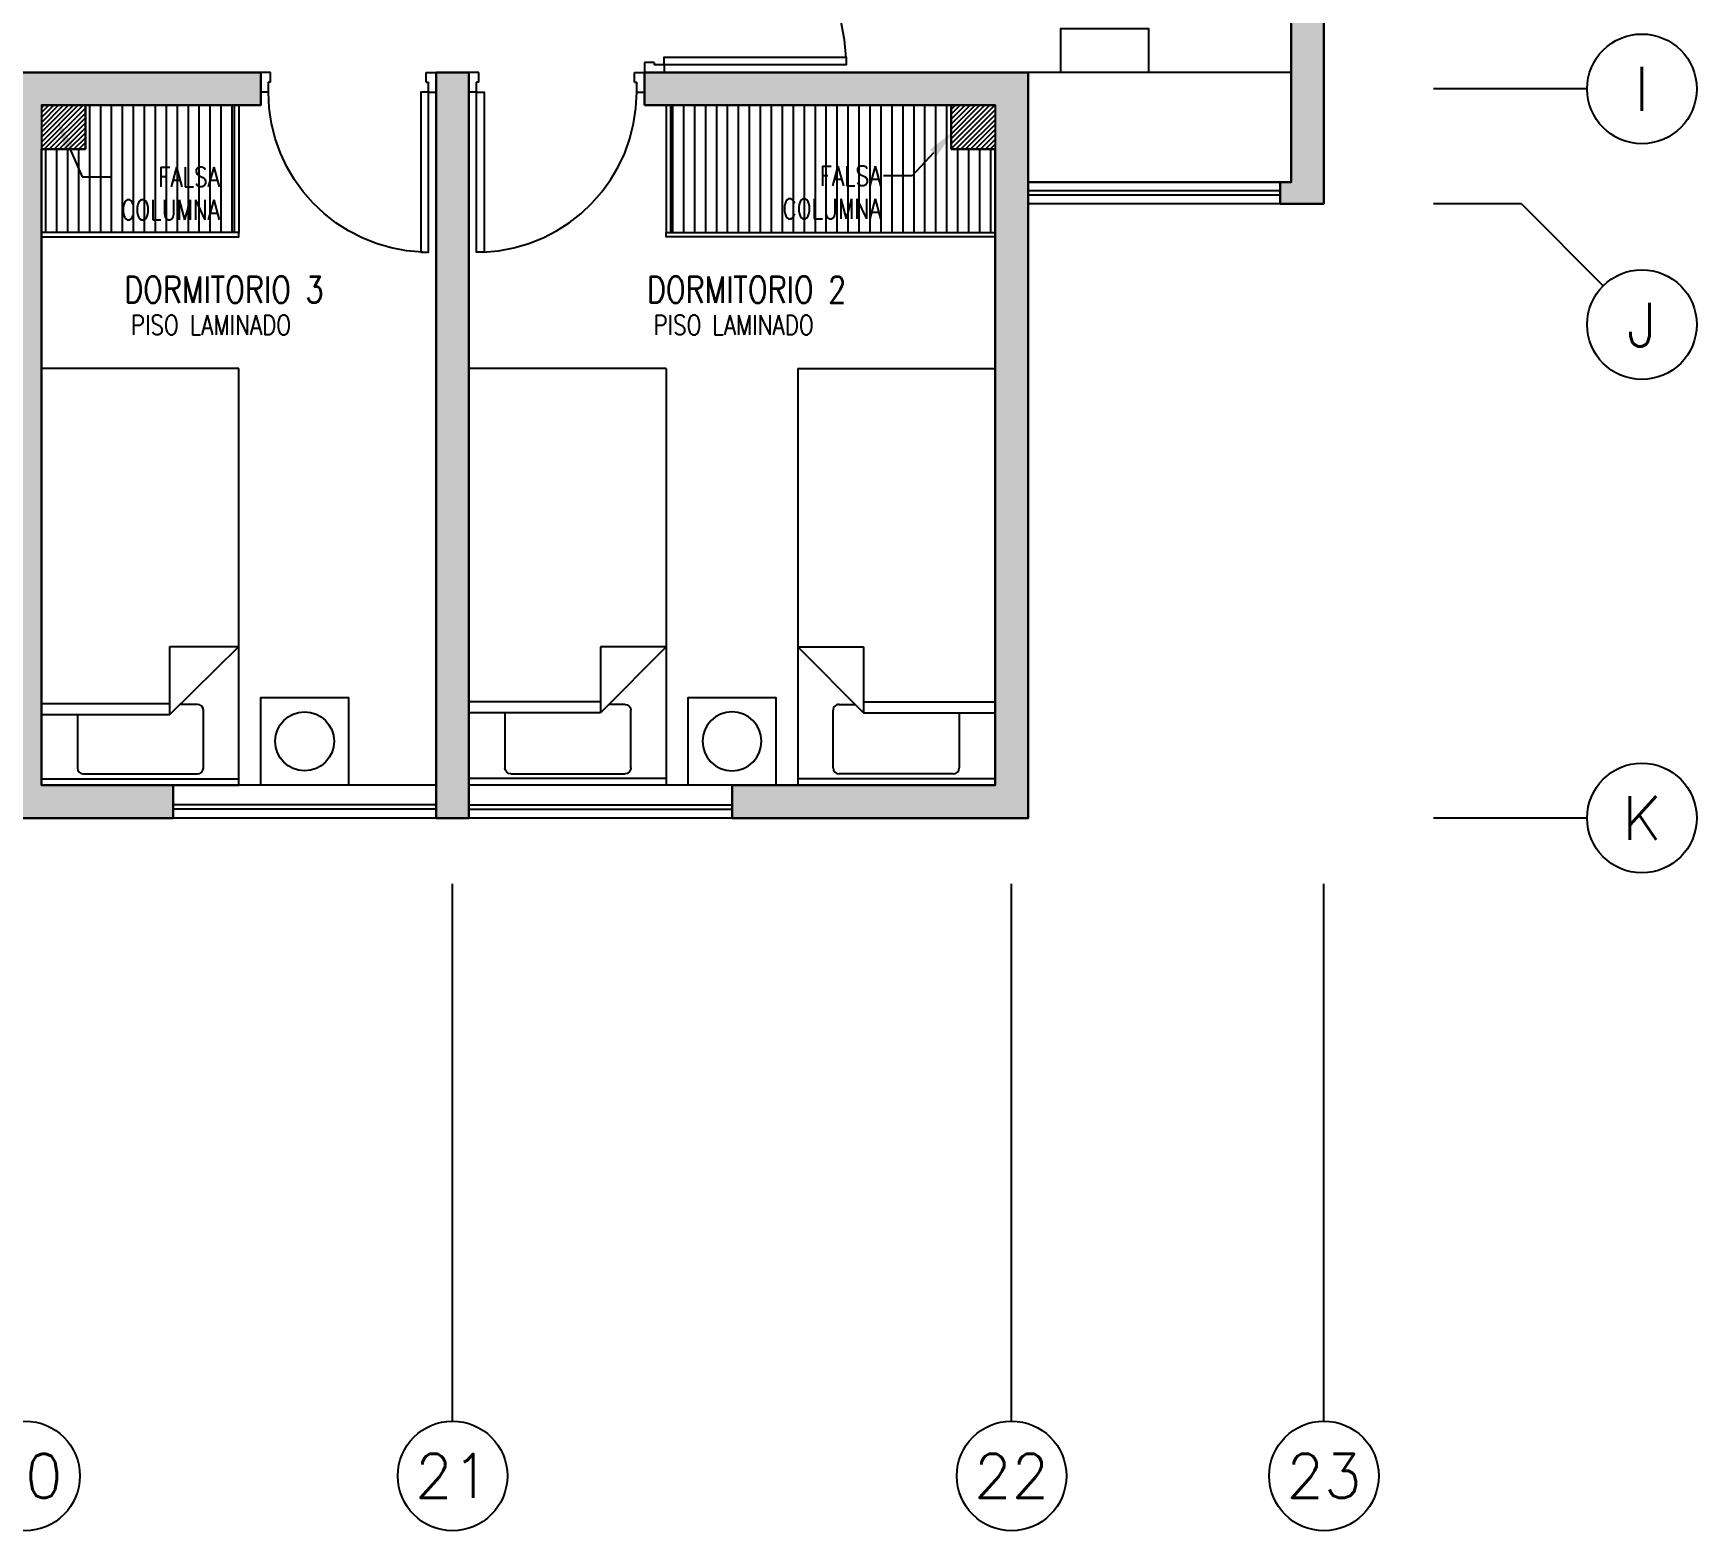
# Model space of a CAD drawing. Header units: millimetres. Extents: x -3 to 53, y -269 to 39.
# Drawn here: x 44.16 to 51.75, y -167.26 to -160.44 of the extents above; entities that cross this region are included whole.
import ezdxf
from ezdxf import colors
from ezdxf.entities.mleader import LeaderData, LeaderLine
from ezdxf.enums import TextEntityAlignment as Align
from ezdxf.math import Vec2, Vec3

# ---------------------------------------------------------------- set-up
doc = ezdxf.new("R2010")
doc.units = ezdxf.units.MM
doc.header["$LTSCALE"] = 15
for name, pattern in [('HIDDEN2', [0.1875, 0.125, -0.0625]), ('PHANTOM', [63.5, 31.75, -6.35, 6.35, -6.35, 6.35, -6.35]), ('PHANTOM2', [1.25, 0.625, -0.125, 0.125, -0.125, 0.125, -0.125])]:
    doc.linetypes.add(name, pattern=pattern)
doc.layers.get('0').update_dxf_attribs({"color": 250})
for name, color, linetype in [('A-EJES', 251, 'PHANTOM'), ('A-EST HATCH', 250, 'Continuous'), ('A-EST PLACAS', 250, 'Continuous'), ('A-EST VIGAS', 250, 'HIDDEN2'), ('A-HATCH', 250, 'Continuous'), ('A-MOBILIARIO', 250, 'Continuous'), ('A-MURO BAJO', 251, 'Continuous'), ('A-TEXTO-ACABADO PISO', 250, 'Continuous'), ('A-TEXTO-AMBIENTE', 252, 'Continuous'), ('A-TEXTO-INDICACIONES', 250, 'Continuous'), ('DLP_MOBILIARIO FIJO', 250, 'Continuous')]:
    doc.layers.add(name, color=color, linetype=linetype)
doc.layers.add('A-MUROS', color=252, linetype='Continuous', lineweight=30)
doc.styles.add('ROMANS', font='romans.shx', dxfattribs={"width": 0.8})
doc.styles.add('TXT_COTAS', font='romans.shx', dxfattribs={"width": 0.8})

# ---------------------------------------------------------------- blocks, each defined once
blk = doc.blocks.new('EST.P11')
at = {"layer": 'A-EST HATCH'}
h = blk.add_hatch(color=256, dxfattribs=at)
h.dxf.hatch_style = 1
h.paths.add_polyline_path([(41.2, 4.2), (44.05, 4.2), (44.05, 6.75), (44.2, 6.75), (44.2, 4.2), (46.95, 4.2), (46.95, 4.8), (47.1, 4.8), (47.1, 4.2), (49.9, 4.2), (49.9, 8.15), (49.85, 8.15), (49.85, 8.25), (50.05, 8.25), (50.05, 0), (49.85, 0), (49.85, 0.1), (49.9, 0.1), (49.9, 4.05), (47.1, 4.05), (47.1, 3.45), (46.95, 3.45), (46.95, 4.05), (44.2, 4.05), (44.2, 1.5), (44.05, 1.5), (44.05, 4.05), (41.1999, 4.05)])
h.paths.add_polyline_path([(46.9532, 5.55), (47.1, 5.55), (47.1, 6.75), (44.95, 6.75), (44.95, 6.6), (45.4, 6.6), (45.4, 5), (45.6, 5), (45.6, 6.6), (46.95, 6.6), (46.95, 5.55)], flags=17)
h.paths.add_polyline_path([(46.9532, 2.7), (47.1, 2.7), (47.1, 1.5), (44.95, 1.5), (44.95, 1.65), (45.4, 1.65), (45.4, 3.25), (45.6, 3.25), (45.6, 1.65), (46.95, 1.65), (46.95, 2.7)], flags=17)
h = blk.add_hatch(color=256, dxfattribs=at)
h.dxf.hatch_style = 1
h.paths.add_polyline_path([(39.55, -2.74), (39.55, 3.375), (37.9, 3.375), (37.9, 3.525), (39.7, 3.525), (39.7, 2.65), (41.2, 2.65), (41.2, 3.15), (41.35, 3.15), (41.35, 2.5), (39.7, 2.5), (39.7, -2.74)])
h.paths.add_polyline_path([(46, -2.8), (46, 0.6), (46.15, 0.6), (46.15, -2.8)])
h.paths.add_polyline_path([(46.95, 0.45), (48.55, 0.45), (48.55, -2.65), (47.35, -2.65), (47.35, -2.8), (48.7, -2.8), (48.7, 0.6), (46.95, 0.6)])
h.paths.add_polyline_path([(41.35, -0.35), (41.2, -0.35), (41.2, -2.65), (41.05, -2.65), (41.05, -2.8), (41.35, -2.8)])
h.paths.add_polyline_path([(37.9, -2.8), (38.2, -2.8), (38.2, -2.65), (38.05, -2.65), (38.05, 0.425), (37.9, 0.425)])
h.paths.add_polyline_path([(44.05, -2.8), (44.05, 0.6), (45.2, 0.6), (45.2, 0.45), (44.2, 0.45), (44.2, -2.65), (44.8, -2.65), (44.8, -2.8)])
at = {"layer": 'A-EST PLACAS'}
blk.add_lwpolyline([(50.05, 8.25), (50.05, 0), (49.85, 0), (49.85, 0.1), (49.9, 0.1), (49.9, 4.05), (47.1, 4.05), (47.1, 3.45), (46.95, 3.45), (46.95, 4.05), (44.2, 4.05), (44.2, 1.5), (44.05, 1.5), (44.05, 4.05), (41.1999, 4.05), (41.2, 4.2)], dxfattribs=at)
for points in [[(44.05, -2.8), (44.05, 0.6), (45.2, 0.6), (45.2, 0.45), (44.2, 0.45), (44.2, -2.65), (44.8, -2.65), (44.8, -2.8)], [(46, -2.8), (46, 0.6), (46.15, 0.6), (46.15, -2.8)], [(46.95, 0.45), (48.55, 0.45), (48.55, -2.65), (47.35, -2.65), (47.35, -2.8), (48.7, -2.8), (48.7, 0.6), (46.95, 0.6)]]:
    blk.add_lwpolyline(points, close=True, dxfattribs=at)
at = {"layer": 'A-EST VIGAS'}
for p, q in [((49.85, 0), (48.7, 0)), ((46, -2.8), (44.8, -2.8)), ((47.35, -2.8), (46.15, -2.8))]:
    blk.add_line(p, q, dxfattribs=at)
blk = doc.blocks.new('A$C77AB7FBD')
at = {"linetype": 'Continuous'}
for p, q in [((0, 0), (0, 1.9)), ((0.9, 1.9), (0, 1.9)), ((0.9, 0), (0.9, 1.9)), ((0.9, 1.87), (0, 1.87)), ((0.164, 1.57), (0.164, 1.8219)), ((0.1908, 1.8487), (0.7119, 1.8487)), ((0.7386, 1.8219), (0.7386, 1.5585)), ((0.6, 1.57), (0, 1.57)), ((0.6, 1.52), (0, 1.52)), ((0.6, 1.27), (0.6, 1.57)), ((0.9, 1.27), (0.6, 1.57)), ((0.7119, 1.5317), (0.6383, 1.5317)), ((0.9, 1.27), (0.6, 1.27)), ((0.9, 0), (0, 0))]:
    blk.add_line(p, q, dxfattribs=at)
for centre, start, end in [((0.1908, 1.8219), 90, 180), ((0.7119, 1.8219), 0, 90), ((0.7119, 1.5585), 270, 0)]:
    blk.add_arc(centre, 0.0267, start, end, dxfattribs=at)
blk = doc.blocks.new('A$C2EBA15F5')
blk.add_lwpolyline([(0, 0.4), (0, 0), (0.4, 0), (0.4, 0.4)], close=True)
blk.add_circle((0.2, 0.2), 0.1344)
blk = doc.blocks.new('CAMA PROYECCION')
for p, q in [((37.495, 40.6423, 0), (37.495, 38.771, 0)), ((38.3949, 40.6423, 0), (37.495, 40.6423, 0)), ((38.3949, 38.771, 0), (38.3949, 40.6423, 0)), ((38.0806, 39.3741, 0), (38.3949, 39.3741, 0)), ((38.3949, 39.3741, 0), (38.0806, 39.0644, 0)), ((38.0806, 39.0644, 0), (38.0806, 39.3741, 0)), ((38.0806, 39.1133, 0), (37.495, 39.1133, 0)), ((38.2069, 39.1106, 0), (38.1275, 39.1106, 0)), ((38.2336, 38.8203, 0), (38.2336, 39.0838, 0)), ((37.495, 39.0644, 0), (38.0806, 39.0644, 0)), ((37.659, 39.0644, 0), (37.659, 38.8203, 0)), ((37.495, 38.7423, 0), (37.495, 38.9974, 0)), ((38.3949, 38.7423, 0), (38.3949, 38.9974, 0)), ((37.6857, 38.7936, 0), (38.2069, 38.7936, 0)), ((37.495, 38.771, 0), (38.3949, 38.771, 0)), ((37.495, 38.7423, 0), (38.3949, 38.7423, 0))]:
    blk.add_line(p, q)
at = {"elevation": 0}
blk.add_lwpolyline([(38.495, 38.7423), (38.495, 39.1423), (38.895, 39.1423), (38.895, 38.7423)], close=True, dxfattribs=at)
blk.add_circle((38.695, 38.9423, 0), 0.1344)
for centre, start, end in [((38.2069, 39.0838, 0), 0, 90), ((37.6857, 38.8203, 0), 180, 270), ((38.2069, 38.8203, 0), 270, 0)]:
    blk.add_arc(centre, 0.0267, start, end)
blk = doc.blocks.new('*U141')
for p, q in [((0.01, 0.755), (0.01, 0.8)), ((0.1, 0.765), (0.055, 0.765)), ((0.055, 0.755), (0.055, 0.765)), ((0.1, 0.765), (0.1, 0.8)), ((0.055, 0.755), (0.01, 0.755)), ((0.055, 0.045), (0.01, 0.045)), ((0.01, 0.045), (0.01, 0)), ((0.055, 0.045), (0.055, 0.035)), ((0.1, 0.035), (0.055, 0.035)), ((0.1, 0.035), (0.1, 0))]:
    blk.add_line(p, q)
blk.add_lwpolyline([(0.83, 0.07), (0.83, 0.035), (0.1, 0.035), (0.1, 0.07)], close=True)
at = {"linetype": 'HIDDEN2'}
blk.add_arc((0.0996, 0.034), 0.731, 2.23015, 89.96723, dxfattribs=at)
blk = doc.blocks.new('*U140')
for p, q in [((0.01, 0.855), (0.01, 0.9)), ((0.055, 0.855), (0.01, 0.855)), ((0.1, 0.865), (0.055, 0.865)), ((0.055, 0.855), (0.055, 0.865)), ((0.1, 0.865), (0.1, 0.9)), ((0.055, 0.045), (0.01, 0.045)), ((0.01, 0.045), (0.01, 0)), ((0.055, 0.045), (0.055, 0.035)), ((0.1, 0.035), (0.055, 0.035)), ((0.1, 0.035), (0.1, 0))]:
    blk.add_line(p, q)
blk.add_lwpolyline([(0.93, 0.07), (0.93, 0.035), (0.1, 0.035), (0.1, 0.07)], close=True)
at = {"linetype": 'HIDDEN2'}
blk.add_arc((0.0995, 0.0339), 0.8311, 2.23015, 89.96723, dxfattribs=at)
blk = doc.blocks.new('Ejes_Torre G')
at = {"layer": 'A-EJES', "linetype": 'PHANTOM2', "ltscale": 0.5}
blk.add_line((50.9504, 2.8), (51.3236, 2.4268), dxfattribs=at)
for points in [[(51.2504, 3.325), (50.55, 3.325)], [(50.9504, 2.8), (50.55, 2.8)], [(51.2504, 0), (50.55, 0)], [(46.075, -2.75), (46.075, -0.3)], [(48.625, -2.75), (48.625, -0.3)], [(50.05, -2.75), (50.05, -0.3)]]:
    blk.add_lwpolyline(points, dxfattribs=at)
at = {"layer": 'A-EJES', "linetype": 'Continuous'}
for centre in [(51.5004, 3.325), (51.5004, 2.25), (51.5004, 0), (44.125, -3), (46.075, -3), (48.625, -3), (50.05, -3)]:
    blk.add_circle(centre, 0.25, dxfattribs=at)
at = {"layer": 'A-EJES', "linetype": 'Continuous', "style": 'ROMANS'}
for s, p in [('I', (51.5004, 3.325)), ('J', (51.5004, 2.25)), ('K', (51.5004, 0))]:
    blk.add_text(s, height=0.2, rotation=0, dxfattribs=at).set_placement(p, align=Align.MIDDLE_CENTER)
for s, p in [('20', (44.125, -3)), ('21', (46.075, -3)), ('22', (48.625, -3)), ('23', (50.05, -3))]:
    blk.add_text(s, height=0.2, dxfattribs=at).set_placement(p, align=Align.MIDDLE_CENTER)

msp = doc.modelspace()

# ---------------------------------------------------------------- hatches: boundary and pattern name
at = {"layer": 'A-HATCH'}
h = msp.add_hatch(dxfattribs=at)
h.set_pattern_fill('ANSI31', color=256, scale=0.005, angle=180)
h.set_pattern_definition([(225, (113.790916, -132.089295), (0.01122532, -0.01122532), [])])
h.paths.add_polyline_path([(44.2, -160.9643), (44.4, -160.9643), (44.4, -160.7643), (44.2, -160.7643)])
h = msp.add_hatch(dxfattribs=at)
h.set_pattern_fill('ANSI31', color=256, scale=0.005, angle=360)
h.set_pattern_definition([(45, (41.19995, -157.08933), (-0.01122532, 0.01122532), [])])
h.paths.add_polyline_path([(48.55, -160.9643), (48.35, -160.9643), (48.35, -160.7643), (48.55, -160.7643)])
at = {"layer": 'DLP_MOBILIARIO FIJO'}
h = msp.add_hatch(dxfattribs=at)
h.set_pattern_fill('_USER', color=256, scale=0.05, angle=450, pattern_type=0)
h.set_pattern_definition([(90, (66.11995, -140.469295), (-0.05, 2e-17), [])])
h.paths.add_polyline_path([(45.08, -161.3443), (44.2, -161.3443), (44.2, -160.9643), (44.4, -160.9643), (44.4, -160.7643), (45.08, -160.7643)])
h = msp.add_hatch(dxfattribs=at)
h.set_pattern_fill('_USER', color=256, scale=0.05, angle=630, pattern_type=0)
h.set_pattern_definition([(270, (64.12995, -140.469295), (0.05, -2e-17), [])])
h.paths.add_polyline_path([(47.07, -161.3443), (47.07, -160.7643), (48.35, -160.7643), (48.35, -160.9643), (48.55, -160.9643), (48.55, -161.3443)])

# ---------------------------------------------------------------- linework, layer by layer
at = {"layer": 'A-MOBILIARIO'}
msp.add_lwpolyline([(48.85, -160.6143), (48.85, -160.4143), (49.25, -160.4143), (49.25, -160.6143)], dxfattribs=at)
msp.add_lwpolyline([(48.7, -160.6143), (48.7, -161.1143), (49.9, -161.1143), (49.9, -160.6143)], close=True, dxfattribs=at)
at = {"layer": 'A-MURO BAJO'}
for p, q in [((49.85, -161.1143), (48.7, -161.1143)), ((49.85, -161.2143), (48.7, -161.2143)), ((46, -163.8643), (44.8, -163.8643)), ((47.35, -163.8643), (46.15, -163.8643)), ((46, -164.0143), (44.8, -164.0143)), ((47.35, -164.0143), (46.15, -164.0143))]:
    msp.add_line(p, q, dxfattribs=at)
at = {"layer": 'A-MUROS'}
for p, q in [((50.05, -161.2143), (50.05, -157.0143)), ((44.05, -160.6143), (45.2, -160.6143)), ((45.2, -160.6143), (45.2, -160.7643)), ((46, -160.6143), (46.15, -160.6143)), ((46, -160.6143), (46, -164.0143)), ((46.15, -160.6143), (46.15, -164.0143)), ((46.95, -160.6143), (48.7, -160.6143)), ((46.95, -160.6143), (46.95, -160.7643)), ((48.7, -160.6143), (48.7, -164.0143)), ((44.4, -160.7643), (44.4, -160.9643)), ((44.4, -160.7643), (45.2, -160.7643)), ((46.95, -160.7643), (48.35, -160.7643)), ((48.35, -160.7643), (48.35, -160.9643)), ((44.4, -160.9643), (44.2, -160.9643)), ((44.2, -160.9643), (44.2, -163.8643)), ((48.35, -160.9643), (48.55, -160.9643)), ((48.55, -160.9643), (48.55, -163.8643)), ((49.85, -161.2143), (50.05, -161.2143)), ((44.2, -163.8643), (44.8, -163.8643)), ((44.8, -163.8643), (44.8, -164.0143)), ((47.35, -163.8643), (48.55, -163.8643)), ((47.35, -163.8643), (47.35, -164.0143)), ((44.05, -164.0143), (44.8, -164.0143)), ((46, -164.0143), (46.15, -164.0143)), ((47.35, -164.0143), (48.7, -164.0143))]:
    msp.add_line(p, q, dxfattribs=at)
msp.add_lwpolyline([(49.85, -161.2143), (49.85, -161.1143), (49.9, -161.1143), (49.9, -157.1643)], dxfattribs=at)
at = {"layer": 'DLP_MOBILIARIO FIJO'}
for p, q in [((49.85, -161.1543), (48.7, -161.1543)), ((49.85, -161.1743), (48.7, -161.1743)), ((46, -163.9543), (44.8, -163.9543)), ((46.15, -163.9543), (47.35, -163.9543)), ((46, -163.9743), (44.8, -163.9743)), ((46.15, -163.9743), (47.35, -163.9743))]:
    msp.add_line(p, q, dxfattribs=at)
msp.add_lwpolyline([(44.2, -160.7643), (45.1, -160.7643)], dxfattribs=at)
at = {"layer": 'DLP_MOBILIARIO FIJO', "elevation": 0}
for points in [[(44.2, -160.7643), (44.2, -161.3643), (45.1, -161.3643), (45.1, -161.3443), (44.2, -161.3443)], [(45.08, -161.3443), (45.08, -160.7643)], [(45.1, -160.7643), (45.1, -161.3443)], [(48.55, -160.7643), (47.05, -160.7643), (47.05, -161.3443)], [(48.55, -160.7643), (48.55, -161.3643), (47.05, -161.3643), (47.05, -161.3443), (48.55, -161.3443)], [(47.07, -161.3443), (47.07, -160.7643)]]:
    msp.add_lwpolyline(points, dxfattribs=at)

# ---------------------------------------------------------------- block references
at = {"layer": 'A-EST PLACAS'}
msp.add_blockref('EST.P11', (0, -161.2143), dxfattribs=at)
at = {"layer": 'A-MOBILIARIO'}
for name, p in [('*U140', (46.94, -160.6143)), ('CAMA PROYECCION', (6.705, -202.6066, 0))]:
    msp.add_blockref(name, p, dxfattribs=at)
at = {"layer": 'A-MOBILIARIO', "xscale": -1}
for name, p, rotation in [('*U141', (46, -160.6043), 90), ('A$C77AB7FBD', (46.15, -161.9643), 180)]:
    msp.add_blockref(name, p, dxfattribs=dict(at, rotation=rotation))
at = {"layer": 'A-MOBILIARIO'}
for name, p, rotation in [('*U141', (46.15, -160.6043), 270), ('A$C77AB7FBD', (48.55, -161.9643), 180)]:
    msp.add_blockref(name, p, dxfattribs=dict(at, rotation=rotation))
at = {"layer": 'A-MOBILIARIO', "extrusion": (0, 0, -1), "zscale": -1, "rotation": 180}
msp.add_blockref('A$C2EBA15F5', (-47.15, -163.4643), dxfattribs=at)
at = {"layer": 'A-MUROS'}
msp.add_blockref('Ejes_Torre G', (0, -164.0143), dxfattribs=at)

# ---------------------------------------------------------------- texts
at = {"layer": 'A-TEXTO-ACABADO PISO', "char_height": 0.09, "attachment_point": 2, "rotation": 359.99998, "style": 'ROMANS'}
for insert in [(44.973, -161.7212), (47.3569, -161.7212)]:
    msp.add_mtext_dynamic_manual_height_columns('PISO LAMINADO', width=1.20225, gutter_width=12.5, heights=[0], dxfattribs=dict(at, insert=insert))
at = {"layer": 'A-TEXTO-AMBIENTE', "style": 'ROMANS', "width": 0.8}
for s, p in [('DORMITORIO 3', (45.0316, -161.6643)), ('DORMITORIO 2', (47.4159, -161.6643))]:
    msp.add_text(s, height=0.12, dxfattribs=at).set_placement(p, align=Align.CENTER)

# ---------------------------------------------------------------- leaders
at = {"layer": 'A-TEXTO-INDICACIONES'}
ml = msp.add_multileader_mtext('Standard', dxfattribs=at)
ml.set_content('FALSA COLUMNA', color=256, style='ROMANS')
ml.set_leader_properties(color=7)
ml.build(insert=Vec2(0, 0))
ml.multileader.update_dxf_attribs({"dogleg_length": 1.3073, "arrow_head_size": 0.13, "scale": 0.1})
ctx = ml.context
ctx.base_point, ctx.scale, ctx.char_height, ctx.arrow_head_size, ctx.landing_gap_size, ctx.plane_origin = Vec3(44.5166, -161.0909), 0.1, 0.09, 0.13, 0.01, Vec3(45.238, -162.0743)
ctx.text_align_type = 2
notes = []
notes.append((ctx, [(1, (1, 1, 0), (44.3858, -161.0909), (1, 0), 0.1307, [(0, [(44.2748, -160.8389)], 0, [])])]))
ctx.mtext.insert, ctx.mtext.width, ctx.mtext.defined_height, ctx.mtext.alignment, ctx.mtext.flow_direction = Vec3(45.0134, -161.0459), 0.532149, 0.5349, 3, 5
ml = msp.add_multileader_mtext('Standard', dxfattribs=at)
ml.set_content('FALSA COLUMNA', color=256, style='ROMANS')
ml.set_leader_properties(color=7)
ml.build(insert=Vec2(0, 0))
ml.multileader.update_dxf_attribs({"dogleg_length": 1.3073, "arrow_head_size": 0.13, "scale": 0.1})
ctx = ml.context
ctx.base_point, ctx.scale, ctx.char_height, ctx.arrow_head_size, ctx.landing_gap_size, ctx.plane_origin = Vec3(47.5338, -161.0862), 0.1, 0.09, 0.13, 0.01, Vec3(48.2552, -162.0696)
ctx.text_align_type = 2
notes.append((ctx, [(0, (1, 1, 0), (48.1714, -161.0862), (-1, 0), 0.1307, [(0, [(48.3574, -160.8852)], 0, [])])]))
ctx.mtext.insert, ctx.mtext.width, ctx.mtext.defined_height, ctx.mtext.alignment, ctx.mtext.flow_direction = Vec3(48.0306, -161.0412), 0.532149, 0.5349, 3, 5
ml = msp.add_multileader_mtext('Standard', dxfattribs=at)
ml.set_content('\\pxsm1,t16;PROYECCIÓN PISO SUPERIOR', color=256, style='TXT_COTAS')
ml.set_leader_properties(color=256)
ml.build(insert=Vec2(0, 0))
ml.multileader.update_dxf_attribs({"dogleg_length": 0.05, "arrow_head_size": 0.07})
ctx = ml.context
ctx.base_point, ctx.char_height, ctx.arrow_head_size, ctx.landing_gap_size, ctx.plane_origin = Vec3(43.0541, -164.4018, 0), 0.09, 0.07, 0.05, Vec3(42.6501, -163.9983, 0)
notes.append((ctx, [(0, (1, 1, 0), (43.0041, -164.4018, 0), (1, 0), 0.05, [(0, [(42.8, -164.0287, 0)], 0, [])])]))
ctx.mtext.insert, ctx.mtext.width, ctx.mtext.defined_height, ctx.mtext.flow_direction = Vec3(43.1041, -164.3568, 0), 1.149951, 0.8046, 5
for ctx, leaders in notes:
    for number, flags, end, landing, length, lines in leaders:
        leader = LeaderData()
        leader.index, (leader.has_last_leader_line, leader.has_dogleg_vector, leader.attachment_direction) = number, flags
        leader.last_leader_point, leader.dogleg_vector, leader.dogleg_length = Vec3(end), Vec3(landing), length
        for number, points, colour, breaks in lines:
            line = LeaderLine()
            line.index, line.vertices, line.color, line.breaks = number, Vec3.list(points), colors.encode_raw_color(colour), breaks
            leader.lines.append(line)
        ctx.leaders.append(leader)

doc.saveas('drawing.dxf')
